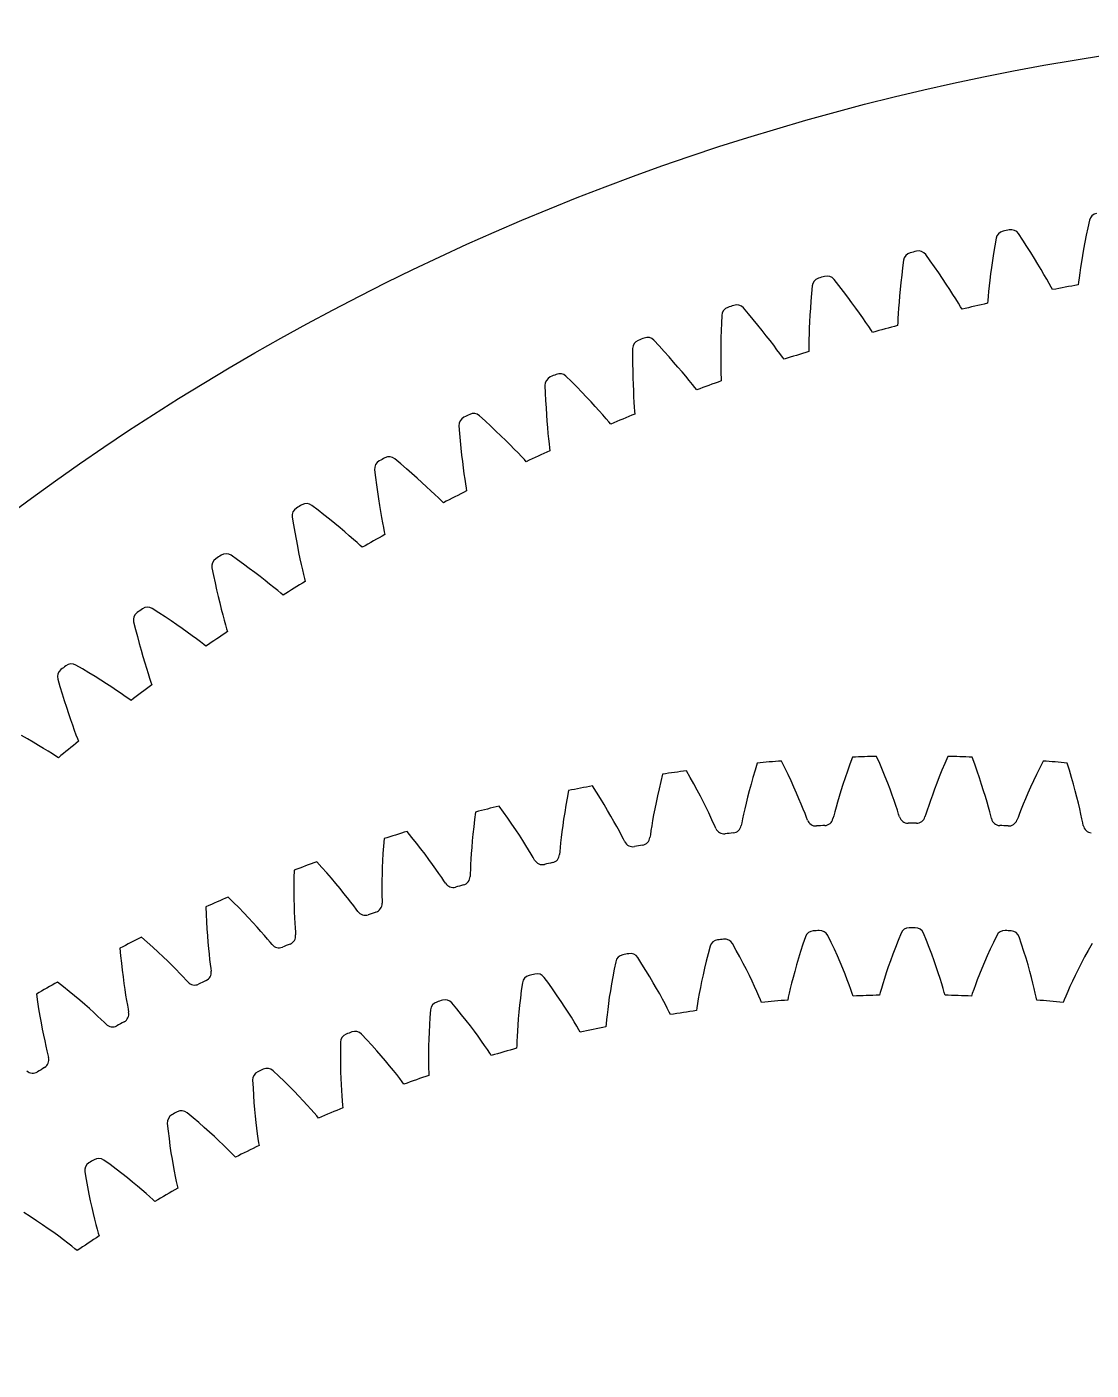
# Model space of a CAD drawing. Header units: millimetres. Extents: x -82 to 82, y -82 to 82.
# Drawn here: x -48.67 to -13, y 37.43 to 82.43 of the extents above; entities that cross this region are included whole.
import ezdxf

# ---------------------------------------------------------------- set-up
doc = ezdxf.new("R2010")
doc.units = ezdxf.units.MM

msp = doc.modelspace()

# ---------------------------------------------------------------- linework, layer by layer
at = {"layer": 'fixed_ring'}
for p, q in [((-13.116914, 75.695518), (-13.167062, 75.449869)), ((-13.063527, 75.948837), (-13.116914, 75.695518)), ((-16.190951, 75.344109), (-16.233825, 75.0888)), ((-15.296324, 75.285373), (-15.438142, 75.501956)), ((-15.160311, 75.074758), (-15.296324, 75.285373)), ((-13.213308, 75.212578), (-13.255722, 74.984322)), ((-13.167062, 75.449869), (-13.213308, 75.212578)), ((-18.394423, 74.588941), (-18.545071, 74.799479)), ((-16.273778, 74.841289), (-16.310179, 74.602289)), ((-16.233825, 75.0888), (-16.273778, 74.841289)), ((-15.030971, 74.870511), (-15.160311, 75.074758)), ((-14.908486, 74.673286), (-15.030971, 74.870511)), ((-13.294363, 74.765938), (-13.329279, 74.558503)), ((-13.255722, 74.984322), (-13.294363, 74.765938)), ((-19.323, 74.353793), (-19.352691, 74.104843)), ((-19.290714, 74.610656), (-19.323, 74.353793)), ((-18.249823, 74.384127), (-18.394423, 74.588941)), ((-18.112153, 74.185399), (-18.249823, 74.384127)), ((-16.343123, 74.372475), (-16.372707, 74.152681)), ((-16.310179, 74.602289), (-16.343123, 74.372475)), ((-14.793105, 74.483889), (-14.908486, 74.673286)), ((-14.685172, 74.303336), (-14.793105, 74.483889)), ((-14.585191, 74.132974), (-14.685172, 74.303336)), ((-13.360493, 74.363451), (-13.387971, 74.182828)), ((-13.329279, 74.558503), (-13.360493, 74.363451)), ((-21.461096, 73.765075), (-21.620315, 73.969207)), ((-19.379184, 73.864543), (-19.402603, 73.633563)), ((-19.352691, 74.104843), (-19.379184, 73.864543)), ((-17.981623, 73.993404), (-18.112153, 74.185399)), ((-17.858513, 73.808937), (-17.981623, 73.993404)), ((-17.743211, 73.632999), (-17.858513, 73.808937)), ((-16.399021, 73.94398), (-16.422147, 73.747805)), ((-16.372707, 74.152681), (-16.399021, 73.94398)), ((-14.493935, 73.974696), (-14.585191, 74.132974)), ((-14.412706, 73.831437), (-14.493935, 73.974696)), ((-14.344124, 73.708642), (-14.412706, 73.831437)), ((-13.430821, 73.880517), (-13.443484, 73.785315)), ((-13.411567, 74.019843), (-13.430821, 73.880517)), ((-13.387971, 74.182828), (-13.411567, 74.019843)), ((-22.379162, 73.491755), (-22.39854, 73.24179)), ((-22.357518, 73.749732), (-22.379162, 73.491755)), ((-21.308155, 73.566411), (-21.461096, 73.765075)), ((-21.162391, 73.373542), (-21.308155, 73.566411)), ((-21.024038, 73.187106), (-21.162391, 73.373542)), ((-19.423078, 73.412735), (-19.440745, 73.203124)), ((-19.402603, 73.633563), (-19.423078, 73.412735)), ((-17.636275, 73.466913), (-17.743211, 73.632999)), ((-17.538556, 73.312542), (-17.636275, 73.466913)), ((-16.458979, 73.402379), (-16.472458, 73.262377)), ((-16.442138, 73.5662), (-16.458979, 73.402379)), ((-16.422147, 73.747805), (-16.442138, 73.5662)), ((-14.29772, 73.624556), (-14.344124, 73.708642)), ((-24.491103, 72.815182), (-24.658622, 73.012561)), ((-22.41508, 73.0006), (-22.428933, 72.76885)), ((-22.39854, 73.24179), (-22.41508, 73.0006)), ((-20.89341, 73.007884), (-21.024038, 73.187106)), ((-20.770936, 72.836861), (-20.89341, 73.007884)), ((-19.455745, 73.006161), (-19.468214, 72.823886)), ((-19.440745, 73.203124), (-19.455745, 73.006161)), ((-17.451477, 73.172763), (-17.538556, 73.312542)), ((-17.377878, 73.052907), (-17.451477, 73.172763)), ((-17.32804, 72.97081), (-17.377878, 73.052907)), ((-16.472458, 73.262377), (-16.481176, 73.166733)), ((-25.397089, 72.504157), (-25.406121, 72.253604)), ((-25.386125, 72.762808), (-25.397089, 72.504157)), ((-24.330083, 72.623009), (-24.491103, 72.815182)), ((-24.176473, 72.436328), (-24.330083, 72.623009)), ((-22.440265, 72.547365), (-22.449256, 72.337203)), ((-22.428933, 72.76885), (-22.440265, 72.547365)), ((-20.657228, 72.675336), (-20.770936, 72.836861)), ((-20.553213, 72.525135), (-20.657228, 72.675336)), ((-20.460431, 72.389074), (-20.553213, 72.525135)), ((-19.485953, 72.519069), (-19.490711, 72.423147)), ((-19.47827, 72.659509), (-19.485953, 72.519069)), ((-19.468214, 72.823886), (-19.47827, 72.659509)), ((-25.41268, 72.011938), (-25.416945, 71.779813)), ((-25.406121, 72.253604), (-25.41268, 72.011938)), ((-24.030533, 72.255769), (-24.176473, 72.436328)), ((-23.89261, 72.082098), (-24.030533, 72.255769)), ((-23.763174, 71.916282), (-23.89261, 72.082098)), ((-22.456103, 72.139788), (-22.461028, 71.957154)), ((-22.449256, 72.337203), (-22.456103, 72.139788)), ((-20.381943, 72.272361), (-20.460431, 72.389074)), ((-20.328754, 72.192394), (-20.381943, 72.272361)), ((-28.371361, 71.65157), (-28.371627, 71.392687)), ((-27.479267, 71.740886), (-27.6548, 71.931173)), ((-27.310443, 71.555531), (-27.479267, 71.740886)), ((-27.149249, 71.375358), (-27.310443, 71.555531)), ((-25.419114, 71.558048), (-25.419412, 71.347695)), ((-25.416945, 71.779813), (-25.419114, 71.558048)), ((-23.642888, 71.759595), (-23.763174, 71.916282)), ((-23.532755, 71.61382), (-23.642888, 71.759595)), ((-23.43443, 71.481709), (-23.532755, 71.61382)), ((-22.466156, 71.651864), (-22.466946, 71.555827)), ((-22.464283, 71.792501), (-22.466156, 71.651864)), ((-22.461028, 71.957154), (-22.464283, 71.792501)), ((-28.371627, 71.392687), (-28.370296, 71.141975)), ((-28.370296, 71.141975), (-28.366863, 70.900244)), ((-26.995973, 71.200984), (-27.149249, 71.375358)), ((-26.850991, 71.033161), (-26.995973, 71.200984)), ((-25.419412, 71.347695), (-25.418095, 71.150166)), ((-25.418095, 71.150166), (-25.415469, 70.967483)), ((-23.351185, 71.36834), (-23.43443, 71.481709)), ((-23.294737, 71.290639), (-23.351185, 71.36834)), ((-30.420483, 70.544022), (-30.60373, 70.726893)), ((-28.366863, 70.900244), (-28.361531, 70.668141)), ((-28.361531, 70.668141), (-28.354534, 70.446476)), ((-26.714813, 70.872835), (-26.850991, 71.033161)), ((-26.588155, 70.721253), (-26.714813, 70.872835)), ((-26.472091, 70.580154), (-26.588155, 70.721253)), ((-25.415469, 70.967483), (-25.411917, 70.802837)), ((-25.411917, 70.802837), (-25.407976, 70.662243)), ((-25.407976, 70.662243), (-25.404796, 70.566255)), ((-31.308124, 70.417917), (-31.297691, 70.159243)), ((-30.244144, 70.365802), (-30.420483, 70.544022)), ((-30.075642, 70.192444), (-30.244144, 70.365802)), ((-28.354534, 70.446476), (-28.346139, 70.23629)), ((-28.346139, 70.23629), (-28.33666, 70.038984)), ((-26.368391, 70.452219), (-26.472091, 70.580154)), ((-26.280532, 70.342387), (-26.368391, 70.452219)), ((-26.220922, 70.267085), (-26.280532, 70.342387)), ((-31.297691, 70.159243), (-31.286001, 69.908801)), ((-31.286001, 69.908801), (-31.272581, 69.667418)), ((-29.915291, 70.024553), (-30.075642, 70.192444)), ((-29.763497, 69.862865), (-29.915291, 70.024553)), ((-29.62081, 69.708304), (-29.763497, 69.862865)), ((-28.33666, 70.038984), (-28.326487, 69.856566)), ((-28.326487, 69.856566), (-28.316134, 69.692208)), ((-33.309727, 69.226635), (-33.500374, 69.401777)), ((-31.272581, 69.667418), (-31.257663, 69.435734)), ((-31.257663, 69.435734), (-31.241512, 69.214548)), ((-29.487996, 69.562085), (-29.62081, 69.708304)), ((-29.366201, 69.425903), (-29.487996, 69.562085)), ((-29.257302, 69.302363), (-29.366201, 69.425903)), ((-29.16498, 69.196255), (-29.257302, 69.302363)), ((-28.316134, 69.692208), (-28.306387, 69.551896)), ((-28.306387, 69.551896), (-28.299243, 69.456122)), ((-34.191398, 69.063956), (-34.170284, 68.805934)), ((-33.126173, 69.055854), (-33.309727, 69.226635)), ((-32.950651, 68.889608), (-33.126173, 69.055854)), ((-32.783499, 68.728487), (-32.950651, 68.889608)), ((-31.241512, 69.214548), (-31.224437, 69.004888)), ((-31.224437, 69.004888), (-31.206813, 68.808142)), ((-29.102308, 69.123481), (-29.16498, 69.196255)), ((-34.170284, 68.805934), (-34.148255, 68.556189)), ((-34.148255, 68.556189), (-34.124871, 68.315567)), ((-32.625153, 68.573209), (-32.783499, 68.728487)), ((-32.4762, 68.424677), (-32.625153, 68.573209)), ((-32.337458, 68.284072), (-32.4762, 68.424677)), ((-31.206813, 68.808142), (-31.18911, 68.626301)), ((-31.18911, 68.626301), (-31.171974, 68.46251)), ((-31.171974, 68.46251), (-31.156436, 68.322721)), ((-36.142061, 67.790975), (-36.339783, 67.958089)), ((-34.124871, 68.315567), (-34.100391, 68.084697)), ((-34.100391, 68.084697), (-34.075113, 67.864367)), ((-32.210139, 68.153039), (-32.337458, 68.284072)), ((-32.096228, 68.034105), (-32.210139, 68.153039)), ((-31.999599, 67.931903), (-32.096228, 68.034105)), ((-31.156436, 68.322721), (-31.145341, 68.227324)), ((-37.016256, 67.592), (-36.984498, 67.335071)), ((-35.951607, 67.627925), (-36.142061, 67.790975)), ((-35.769365, 67.469074), (-35.951607, 67.627925)), ((-34.075113, 67.864367), (-34.049389, 67.655592)), ((-34.049389, 67.655592), (-34.02365, 67.459743)), ((-31.933974, 67.861781), (-31.999599, 67.931903)), ((-36.984498, 67.335071), (-36.952167, 67.086449)), ((-36.952167, 67.086449), (-36.918859, 66.846999)), ((-35.595697, 67.314999), (-35.769365, 67.469074)), ((-35.43107, 67.166397), (-35.595697, 67.314999)), ((-35.276106, 67.024148), (-35.43107, 67.166397)), ((-34.02365, 67.459743), (-33.998447, 67.278788)), ((-33.998447, 67.278788), (-33.974557, 67.115846)), ((-33.974557, 67.115846), (-33.953256, 66.976818)), ((-36.918859, 66.846999), (-36.884859, 66.617339)), ((-36.884859, 66.617339), (-36.850498, 66.398241)), ((-35.131671, 66.889396), (-35.276106, 67.024148)), ((-34.999046, 66.763737), (-35.131671, 66.889396)), ((-34.880317, 66.649612), (-34.999046, 66.763737)), ((-34.779548, 66.55149), (-34.880317, 66.649612)), ((-33.953256, 66.976818), (-33.938228, 66.881961)), ((-38.912647, 66.239496), (-39.117106, 66.398295)), ((-38.715618, 66.084456), (-38.912647, 66.239496)), ((-36.850498, 66.398241), (-36.816169, 66.190707)), ((-36.816169, 66.190707), (-36.782357, 65.996089)), ((-34.711081, 66.48414), (-34.779548, 66.55149)), ((-39.777873, 66.004564), (-39.735525, 65.749167)), ((-39.735525, 65.749167), (-39.692947, 65.502094)), ((-38.526967, 65.933271), (-38.715618, 66.084456)), ((-38.34708, 65.786504), (-38.526967, 65.933271)), ((-38.176453, 65.644833), (-38.34708, 65.786504)), ((-36.782357, 65.996089), (-36.749699, 65.816331)), ((-36.749699, 65.816331), (-36.719095, 65.654515)), ((-39.692947, 65.502094), (-39.649772, 65.264225)), ((-39.649772, 65.264225), (-39.606311, 65.036165)), ((-38.015743, 65.509109), (-38.176453, 65.644833)), ((-37.865863, 65.380441), (-38.015743, 65.509109)), ((-37.728158, 65.260369), (-37.865863, 65.380441)), ((-37.604815, 65.151248), (-37.728158, 65.260369)), ((-36.719095, 65.654515), (-36.692067, 65.516487)), ((-36.692067, 65.516487), (-36.673132, 65.422331)), ((-39.606311, 65.036165), (-39.562924, 64.818675)), ((-39.562924, 64.818675), (-39.520048, 64.612737)), ((-37.500076, 65.057375), (-37.604815, 65.151248)), ((-37.428885, 64.992912), (-37.500076, 65.057375)), ((-41.616752, 64.574847), (-41.827599, 64.725062)), ((-41.413484, 64.428082), (-41.616752, 64.574847)), ((-41.218746, 64.284823), (-41.413484, 64.428082)), ((-39.520048, 64.612737), (-39.478223, 64.419683)), ((-39.478223, 64.419683), (-39.438164, 64.241427)), ((-42.47153, 64.30436), (-42.418664, 64.050932)), ((-42.418664, 64.050932), (-42.365912, 63.805829)), ((-41.032948, 64.145614), (-41.218746, 64.284823)), ((-40.856612, 64.011116), (-41.032948, 64.145614)), ((-40.69043, 63.882148), (-40.856612, 64.011116)), ((-39.438164, 64.241427), (-39.400899, 64.081014)), ((-39.400899, 64.081014), (-39.36819, 63.944221)), ((-39.36819, 63.944221), (-39.34538, 63.850929)), ((-42.365912, 63.805829), (-42.312944, 63.569948)), ((-42.312944, 63.569948), (-42.260095, 63.343879)), ((-40.535361, 63.759784), (-40.69043, 63.882148)), ((-40.392812, 63.645506), (-40.535361, 63.759784)), ((-40.265065, 63.541576), (-40.392812, 63.645506)), ((-40.156537, 63.452111), (-40.265065, 63.541576)), ((-40.082742, 63.390645), (-40.156537, 63.452111)), ((-42.260095, 63.343879), (-42.207758, 63.128368)), ((-42.207758, 63.128368), (-42.156408, 62.924378)), ((-44.249755, 62.799873), (-44.466629, 62.941247)), ((-44.040595, 62.661633), (-44.249755, 62.799873)), ((-43.840104, 62.526544), (-44.040595, 62.661633)), ((-42.156408, 62.924378), (-42.106641, 62.733216)), ((-42.106641, 62.733216), (-42.059249, 62.556769)), ((-42.059249, 62.556769), (-42.015388, 62.398032)), ((-45.092625, 62.494294), (-45.029331, 62.243267)), ((-45.029331, 62.243267), (-44.966495, 62.000554)), ((-43.648712, 62.395133), (-43.840104, 62.526544)), ((-43.466968, 62.268036), (-43.648712, 62.395133)), ((-43.295599, 62.146047), (-43.466968, 62.268036)), ((-43.135606, 62.030195), (-43.295599, 62.146047)), ((-42.015388, 62.398032), (-41.977054, 62.262708)), ((-41.977054, 62.262708), (-41.950408, 62.170438)), ((-44.966495, 62.000554), (-44.903825, 61.767062)), ((-44.903825, 61.767062), (-44.841679, 61.543371)), ((-42.988456, 61.921906), (-43.135606, 62.030195)), ((-42.856523, 61.823343), (-42.988456, 61.921906)), ((-42.74439, 61.73844), (-42.856523, 61.823343)), ((-42.668118, 61.680075), (-42.74439, 61.73844)), ((-44.841679, 61.543371), (-44.780481, 61.330206)), ((-44.780481, 61.330206), (-44.720744, 61.128512)), ((-46.807158, 60.917607), (-47.029689, 61.049897)), ((-46.592465, 60.788129), (-46.807158, 60.917607)), ((-46.386562, 60.66144), (-46.592465, 60.788129)), ((-44.720744, 61.128512), (-44.66312, 60.939571)), ((-44.66312, 60.939571), (-44.608477, 60.765233)), ((-44.608477, 60.765233), (-44.558094, 60.608445)), ((-47.63668, 60.577457), (-47.563066, 60.32926)), ((-47.563066, 60.32926), (-47.490254, 60.089351)), ((-46.189902, 60.538051), (-46.386562, 60.66144)), ((-46.003062, 60.418573), (-46.189902, 60.538051)), ((-45.826798, 60.303769), (-46.003062, 60.418573)), ((-45.662154, 60.194629), (-45.826798, 60.303769)), ((-44.558094, 60.608445), (-44.5142, 60.47482)), ((-44.5142, 60.47482), (-44.483763, 60.383729)), ((-47.490254, 60.089351), (-47.417988, 59.858649)), ((-47.417988, 59.858649), (-47.346652, 59.637717)), ((-45.510654, 60.092513), (-45.662154, 60.194629)), ((-45.374761, 59.999486), (-45.510654, 60.092513)), ((-45.259215, 59.919289), (-45.374761, 59.999486)), ((-45.180597, 59.864127), (-45.259215, 59.919289)), ((-47.346652, 59.637717), (-47.276697, 59.427263)), ((-47.276697, 59.427263), (-47.208676, 59.22821)), ((-47.208676, 59.22821), (-47.143293, 59.041812)), ((-47.143293, 59.041812), (-47.081493, 58.86988)), ((-48.652178, 58.57754), (-48.853769, 58.692697)), ((-48.46056, 58.465886), (-48.652178, 58.57754)), ((-47.081493, 58.86988), (-47.024673, 58.715308)), ((-47.024673, 58.715308), (-46.975294, 58.583611)), ((-46.975294, 58.583611), (-46.94112, 58.493857)), ((-48.279702, 58.358464), (-48.46056, 58.465886)), ((-48.110688, 58.256221), (-48.279702, 58.358464)), ((-47.955099, 58.160452), (-48.110688, 58.256221)), ((-47.815477, 58.073121), (-47.955099, 58.160452)), ((-47.696716, 57.997768), (-47.815477, 58.073121)), ((-47.615885, 57.945901), (-47.696716, 57.997768))]:
    msp.add_line(p, q, dxfattribs=at)
for centre, radius, start, end in [((-12.770874, 75.882852), 0.3, 99.553197, 167.293896), ((0, 0), 77.25, 101.762592, 101.921619), ((-15.686789, 75.334103), 0.3, 34.021893, 101.762592), ((-15.895821, 75.290274), 0.3, 101.921619, 169.662317), ((-18.993611, 74.569064), 0.3, 104.29004, 172.030738), ((0, 0), 77.25, 104.131013, 104.29004), ((-18.786569, 74.621494), 0.3, 36.390314, 104.131013), ((-22.058951, 73.720453), 0.3, 106.658461, 174.399159), ((0, 0), 77.25, 106.499434, 106.658461), ((-21.854252, 73.781394), 0.3, 38.758735, 106.499434), ((0, 0), 75, 100.325871, 100.989919), ((-25.086603, 72.745892), 0.3, 109.026882, 176.76758), ((0, 0), 77.25, 108.867855, 109.026882), ((-24.884597, 72.815241), 0.3, 41.127156, 108.867855), ((0, 0), 75, 102.694292, 103.35834), ((0, 0), 77.25, 111.236276, 111.395303), ((-27.872428, 71.724684), 0.3, 43.495578, 111.236276), ((0, 0), 75, 105.062713, 105.726761), ((-28.071395, 71.647047), 0.3, 111.395303, 179.136001), ((0, 0), 75, 107.431134, 108.095182), ((-31.008227, 70.425793), 0.3, 113.763724, 181.504422), ((0, 0), 77.25, 113.604697, 113.763724), ((-30.812639, 70.511586), 0.3, 45.863999, 113.604697), ((0, 0), 75, 109.799555, 110.463603), ((-33.892083, 69.084218), 0.3, 116.132145, 183.872844), ((0, 0), 77.25, 115.973118, 116.132145), ((-33.700207, 69.178021), 0.3, 48.23242, 115.973118), ((0, 0), 75, 112.167976, 112.832024), ((0, 0), 77.25, 118.341539, 118.500566), ((-36.530199, 67.726266), 0.3, 50.600841, 118.341539), ((0, 0), 75, 114.536397, 115.200445), ((-36.718035, 67.624614), 0.3, 118.500566, 186.241265), ((0, 0), 75, 116.904818, 117.568866), ((-39.481254, 66.049475), 0.3, 120.868987, 188.609686), ((0, 0), 77.25, 120.70996, 120.868987), ((-39.297779, 66.158802), 0.3, 52.969262, 120.70996), ((0, 0), 75, 119.273239, 119.937287), ((-42.17702, 64.361491), 0.3, 123.237408, 190.978107), ((0, 0), 77.25, 123.078381, 123.237408), ((-41.99822, 64.478306), 0.3, 55.337683, 123.078381), ((0, 0), 75, 121.64166, 122.305708), ((-44.800728, 62.563546), 0.3, 125.605829, 193.346528), ((0, 0), 77.25, 125.446803, 125.605829), ((-44.626908, 62.687651), 0.3, 57.706104, 125.446803), ((0, 0), 75, 124.010081, 124.674129), ((-47.347894, 60.658713), 0.3, 127.97425, 195.714949), ((0, 0), 77.25, 127.815224, 127.97425), ((-47.179351, 60.789895), 0.3, 60.074525, 127.815224), ((0, 0), 75, 126.378502, 127.04255), ((0, 0), 75, 128.746924, 129.410971)]:
    msp.add_arc(centre, radius, start, end, dxfattribs=at)
at = {"layer": 'outer'}
msp.add_circle((0, 0), 82.428227, dxfattribs=at)
at = {"layer": 'thin_ring_external'}
for p, q in [((-24.193768, 57.766987), (-24.269018, 57.522195)), ((-23.270686, 57.604919), (-23.385202, 57.833987)), ((-23.162594, 57.382254), (-23.270686, 57.604919)), ((-21.092248, 57.725107), (-21.17519, 57.491902)), ((-21.003628, 57.965382), (-21.092248, 57.725107)), ((-20.090875, 57.75271), (-20.192598, 57.987738)), ((-19.995213, 57.524428), (-20.090875, 57.75271)), ((-17.909125, 57.75271), (-18.004787, 57.524428)), ((-17.807402, 57.987738), (-17.909125, 57.75271)), ((-16.907752, 57.725107), (-16.996372, 57.965382)), ((-16.82481, 57.491902), (-16.907752, 57.725107)), ((-14.729314, 57.604919), (-14.837406, 57.382254)), ((-14.614798, 57.833987), (-14.729314, 57.604919)), ((-13.730982, 57.522195), (-13.806232, 57.766987)), ((-27.368135, 57.393156), (-27.429786, 57.14459)), ((-26.437527, 57.282184), (-26.564488, 57.504596)), ((-26.317333, 57.065812), (-26.437527, 57.282184)), ((-24.338987, 57.284775), (-24.403743, 57.055289)), ((-24.269018, 57.522195), (-24.338987, 57.284775)), ((-23.060949, 57.166556), (-23.162594, 57.382254)), ((-22.965804, 56.958501), (-23.060949, 57.166556)), ((-21.252489, 57.266332), (-21.324169, 57.049072)), ((-21.17519, 57.491902), (-21.252489, 57.266332)), ((-19.905605, 57.303458), (-19.995213, 57.524428)), ((-19.822066, 57.090478), (-19.905605, 57.303458)), ((-18.094395, 57.303458), (-18.177934, 57.090478)), ((-18.004787, 57.524428), (-18.094395, 57.303458)), ((-16.747511, 57.266332), (-16.82481, 57.491902)), ((-16.675831, 57.049072), (-16.747511, 57.266332)), ((-14.939051, 57.166556), (-15.034196, 56.958501)), ((-14.837406, 57.382254), (-14.939051, 57.166556)), ((-13.661013, 57.284775), (-13.730982, 57.522195)), ((-13.596257, 57.055289), (-13.661013, 57.284775)), ((-30.517089, 56.845023), (-30.564953, 56.593439)), ((-29.581781, 56.785486), (-29.7208, 57.000565)), ((-29.449849, 56.576063), (-29.581781, 56.785486)), ((-27.48657, 56.903677), (-27.538585, 56.670972)), ((-27.429786, 57.14459), (-27.48657, 56.903677)), ((-26.20396, 56.856041), (-26.317333, 57.065812)), ((-26.097498, 56.653543), (-26.20396, 56.856041)), ((-24.463346, 56.834411), (-24.517846, 56.622971)), ((-24.403743, 57.055289), (-24.463346, 56.834411)), ((-22.877245, 56.758915), (-22.965804, 56.958501)), ((-22.795421, 56.56885), (-22.877245, 56.758915)), ((-21.390234, 56.840956), (-21.450653, 56.643042)), ((-21.324169, 57.049072), (-21.390234, 56.840956)), ((-19.744636, 56.886317), (-19.822066, 57.090478)), ((-19.673406, 56.692032), (-19.744636, 56.886317)), ((-18.255364, 56.886317), (-18.326594, 56.692032)), ((-18.177934, 57.090478), (-18.255364, 56.886317)), ((-16.609766, 56.840956), (-16.675831, 57.049072)), ((-16.549347, 56.643042), (-16.609766, 56.840956)), ((-15.122755, 56.758915), (-15.204579, 56.56885)), ((-15.034196, 56.958501), (-15.122755, 56.758915)), ((-13.536654, 56.834411), (-13.596257, 57.055289)), ((-13.482154, 56.622971), (-13.536654, 56.834411)), ((-32.693898, 56.116331), (-32.844555, 56.323426)), ((-30.608379, 56.349763), (-30.647497, 56.114546)), ((-30.564953, 56.593439), (-30.608379, 56.349763)), ((-29.325093, 56.372856), (-29.449849, 56.576063)), ((-29.207637, 56.17653), (-29.325093, 56.372856)), ((-27.58593, 56.447145), (-27.628699, 56.233025)), ((-27.538585, 56.670972), (-27.58593, 56.447145)), ((-25.998079, 56.459139), (-26.097498, 56.653543)), ((-25.905909, 56.273869), (-25.998079, 56.459139)), ((-25.821305, 56.099108), (-25.905909, 56.273869)), ((-24.56727, 56.42203), (-24.61161, 56.232997)), ((-24.517846, 56.622971), (-24.56727, 56.42203)), ((-22.720572, 56.389693), (-22.795421, 56.56885)), ((-22.653116, 56.223406), (-22.720572, 56.389693)), ((-21.554093, 56.284041), (-21.59649, 56.12806)), ((-21.505339, 56.456739), (-21.554093, 56.284041)), ((-21.450653, 56.643042), (-21.505339, 56.456739)), ((-19.608541, 56.509024), (-19.673406, 56.692032)), ((-19.550347, 56.339274), (-19.608541, 56.509024)), ((-19.499421, 56.185865), (-19.550347, 56.339274)), ((-18.449653, 56.339274), (-18.500579, 56.185865)), ((-18.391459, 56.509024), (-18.449653, 56.339274)), ((-18.326594, 56.692032), (-18.391459, 56.509024)), ((-16.494661, 56.456739), (-16.549347, 56.643042)), ((-16.445907, 56.284041), (-16.494661, 56.456739)), ((-16.40351, 56.12806), (-16.445907, 56.284041)), ((-15.279428, 56.389693), (-15.346884, 56.223406)), ((-15.204579, 56.56885), (-15.279428, 56.389693)), ((-13.43273, 56.42203), (-13.482154, 56.622971)), ((-13.38839, 56.232997), (-13.43273, 56.42203)), ((-33.664998, 55.870415), (-33.694935, 55.624717)), ((-33.631065, 56.124254), (-33.664998, 55.870415)), ((-32.55063, 55.914495), (-32.693898, 56.116331)), ((-32.414869, 55.718469), (-32.55063, 55.914495)), ((-30.682439, 55.888452), (-30.713348, 55.6723)), ((-30.647497, 56.114546), (-30.682439, 55.888452)), ((-29.097661, 55.987898), (-29.207637, 56.17653)), ((-28.995424, 55.807987), (-29.097661, 55.987898)), ((-28.901321, 55.638152), (-28.995424, 55.807987)), ((-27.700839, 55.838477), (-27.730299, 55.661464)), ((-27.66698, 56.029666), (-27.700839, 55.838477)), ((-27.628699, 56.233025), (-27.66698, 56.029666)), ((-25.74479, 55.93679), (-25.821305, 56.099108)), ((-25.677297, 55.789915), (-25.74479, 55.93679)), ((-24.684517, 55.899796), (-24.712125, 55.764621)), ((-24.650777, 56.057875), (-24.684517, 55.899796)), ((-24.61161, 56.232997), (-24.650777, 56.057875)), ((-22.593817, 56.073036), (-22.653116, 56.223406)), ((-22.544336, 55.94425), (-22.593817, 56.073036)), ((-22.5095, 55.856223), (-22.544336, 55.94425)), ((-21.631503, 55.994612), (-21.656444, 55.903287)), ((-21.59649, 56.12806), (-21.631503, 55.994612)), ((-19.457111, 56.054549), (-19.499421, 56.185865)), ((-19.427177, 55.964737), (-19.457111, 56.054549)), ((-18.542889, 56.054549), (-18.572823, 55.964737)), ((-18.500579, 56.185865), (-18.542889, 56.054549)), ((-16.368497, 55.994612), (-16.40351, 56.12806)), ((-16.343556, 55.903287), (-16.368497, 55.994612)), ((-15.455664, 55.94425), (-15.4905, 55.856223)), ((-15.406183, 56.073036), (-15.455664, 55.94425)), ((-15.346884, 56.223406), (-15.406183, 56.073036)), ((-13.349223, 56.057875), (-13.38839, 56.232997)), ((-13.315483, 55.899796), (-13.349223, 56.057875)), ((-13.287875, 55.764621), (-13.315483, 55.899796)), ((-35.764427, 55.276753), (-35.926263, 55.475234)), ((-33.721035, 55.387703), (-33.743469, 55.160027)), ((-33.694935, 55.624717), (-33.721035, 55.387703)), ((-32.286777, 55.528911), (-32.414869, 55.718469)), ((-32.166575, 55.346624), (-32.286777, 55.528911)), ((-30.740368, 55.467141), (-30.763643, 55.274378)), ((-30.713348, 55.6723), (-30.740368, 55.467141)), ((-28.815981, 55.480295), (-28.901321, 55.638152)), ((-28.740499, 55.337361), (-28.815981, 55.480295)), ((-27.775399, 55.365276), (-27.790142, 55.271762)), ((-27.75528, 55.501766), (-27.775399, 55.365276)), ((-27.730299, 55.661464), (-27.75528, 55.501766)), ((-25.620797, 55.66405), (-25.677297, 55.789915)), ((-25.581165, 55.578076), (-25.620797, 55.66405)), ((-24.712125, 55.764621), (-24.731997, 55.672062)), ((-13.268003, 55.672062), (-13.287875, 55.764621)), ((-36.720505, 54.977715), (-36.736862, 54.730741)), ((-36.700608, 55.233038), (-36.720505, 54.977715)), ((-35.610258, 55.083115), (-35.764427, 55.276753)), ((-35.463905, 54.894866), (-35.610258, 55.083115)), ((-33.762424, 54.9425), (-33.778101, 54.736164)), ((-33.743469, 55.160027), (-33.762424, 54.9425)), ((-32.054583, 55.172618), (-32.166575, 55.346624)), ((-31.951267, 55.008225), (-32.054583, 55.172618)), ((-31.857361, 54.855309), (-31.951267, 55.008225)), ((-30.799453, 54.935178), (-30.812023, 54.797787)), ((-30.783307, 55.09601), (-30.799453, 54.935178)), ((-30.763643, 55.274378), (-30.783307, 55.09601)), ((-28.677152, 55.2148), (-28.740499, 55.337361)), ((-28.632844, 55.13114), (-28.677152, 55.2148)), ((-38.784043, 54.269302), (-38.956567, 54.458566)), ((-36.749866, 54.492649), (-36.759724, 54.264082)), ((-36.736862, 54.730741), (-36.749866, 54.492649)), ((-35.325564, 54.712653), (-35.463905, 54.894866)), ((-35.195504, 54.537264), (-35.325564, 54.712653)), ((-35.074096, 54.369692), (-35.195504, 54.537264)), ((-33.790722, 54.542412), (-33.80053, 54.363232)), ((-33.778101, 54.736164), (-33.790722, 54.542412)), ((-31.77412, 54.71675), (-31.857361, 54.855309)), ((-31.704117, 54.597864), (-31.77412, 54.71675)), ((-31.655267, 54.516772), (-31.704117, 54.597864)), ((-30.812023, 54.797787), (-30.821592, 54.703603)), ((-39.716394, 54.174081), (-39.722196, 53.918049)), ((-38.619441, 54.084451), (-38.784043, 54.269302)), ((-38.46294, 53.904549), (-38.619441, 54.084451)), ((-36.766667, 54.045842), (-36.770953, 53.838956)), ((-36.759724, 54.264082), (-36.766667, 54.045842)), ((-34.961881, 54.21124), (-35.074096, 54.369692)), ((-34.859693, 54.063729), (-34.961881, 54.21124)), ((-34.768946, 53.929966), (-34.859693, 54.063729)), ((-33.812774, 54.06388), (-33.81714, 53.969312)), ((-33.807791, 54.201755), (-33.812774, 54.06388)), ((-33.80053, 54.363232), (-33.807791, 54.201755)), ((-39.722196, 53.918049), (-39.724922, 53.670549)), ((-39.724922, 53.670549), (-39.724791, 53.432102)), ((-38.314772, 53.730234), (-38.46294, 53.904549)), ((-38.175247, 53.562276), (-38.314772, 53.730234)), ((-38.044792, 53.401647), (-38.175247, 53.562276)), ((-36.770953, 53.838956), (-36.772882, 53.644802)), ((-36.772882, 53.644802), (-36.772805, 53.465354)), ((-34.6925, 53.815117), (-34.768946, 53.929966)), ((-34.639257, 53.736839), (-34.6925, 53.815117)), ((-41.743575, 53.097036), (-41.926264, 53.276509)), ((-39.724791, 53.432102), (-39.722043, 53.20334)), ((-39.722043, 53.20334), (-39.716953, 52.985049)), ((-37.924019, 53.249617), (-38.044792, 53.401647)), ((-37.81386, 53.107959), (-37.924019, 53.249617)), ((-37.715882, 52.979398), (-37.81386, 53.107959)), ((-36.772805, 53.465354), (-36.771159, 53.303722)), ((-36.771159, 53.303722), (-36.768539, 53.165782)), ((-36.768539, 53.165782), (-36.767689, 53.071117)), ((-42.669265, 52.950598), (-42.660954, 52.694636)), ((-42.660954, 52.694636), (-42.650042, 52.447362)), ((-41.56904, 52.921533), (-41.743575, 53.097036)), ((-41.402866, 52.750527), (-41.56904, 52.921533)), ((-41.245321, 52.584638), (-41.402866, 52.750527)), ((-39.716953, 52.985049), (-39.709836, 52.77824)), ((-39.709836, 52.77824), (-39.701066, 52.584275)), ((-37.633225, 52.868935), (-37.715882, 52.979398)), ((-37.575752, 52.793709), (-37.633225, 52.868935)), ((-42.650042, 52.447362), (-42.636775, 52.209284)), ((-42.636775, 52.209284), (-42.62143, 51.98102)), ((-41.096755, 52.424621), (-41.245321, 52.584638)), ((-40.95765, 52.271422), (-41.096755, 52.424621)), ((-40.828685, 52.126276), (-40.95765, 52.271422)), ((-39.701066, 52.584275), (-39.691104, 52.405104)), ((-39.691104, 52.405104), (-39.680557, 52.243808)), ((-39.680557, 52.243808), (-39.670342, 52.106222)), ((-44.634037, 51.763516), (-44.826334, 51.932653)), ((-44.450098, 51.597895), (-44.634037, 51.763516)), ((-42.62143, 51.98102), (-42.604322, 51.763341)), ((-42.604322, 51.763341), (-42.585824, 51.557239)), ((-40.71089, 51.990902), (-40.828685, 52.126276)), ((-40.605979, 51.867934), (-40.71089, 51.990902)), ((-40.517362, 51.762192), (-40.605979, 51.867934)), ((-40.455832, 51.690246), (-40.517362, 51.762192)), ((-39.670342, 52.106222), (-39.664278, 52.011747)), ((-45.550254, 51.566307), (-45.527855, 51.311191)), ((-45.527855, 51.311191), (-45.503338, 51.064894)), ((-44.274756, 51.436302), (-44.450098, 51.597895)), ((-44.108311, 51.279344), (-44.274756, 51.436302)), ((-42.585824, 51.557239), (-42.566382, 51.364052)), ((-42.566382, 51.364052), (-42.546564, 51.185701)), ((-45.503338, 51.064894), (-45.476976, 50.827908)), ((-43.951157, 51.127755), (-44.108311, 51.279344)), ((-43.803823, 50.982451), (-43.951157, 51.127755)), ((-43.667058, 50.84463), (-43.803823, 50.982451)), ((-42.546564, 51.185701), (-42.527148, 51.025231)), ((-42.527148, 51.025231), (-42.509369, 50.888416)), ((-42.509369, 50.888416), (-42.49811, 50.794419)), ((-47.446648, 50.272793), (-47.647971, 50.431079)), ((-45.476976, 50.827908), (-45.449079, 50.600836)), ((-45.449079, 50.600836), (-45.420006, 50.38443)), ((-43.541985, 50.715951), (-43.667058, 50.84463)), ((-43.430459, 50.598948), (-43.541985, 50.715951)), ((-43.336152, 50.498248), (-43.430459, 50.598948)), ((-43.270751, 50.429801), (-43.336152, 50.498248)), ((-48.35061, 50.02541), (-48.314192, 49.771916)), ((-47.253865, 50.117555), (-47.446648, 50.272793)), ((-47.069888, 49.965867), (-47.253865, 50.117555)), ((-46.895049, 49.818316), (-47.069888, 49.965867)), ((-45.420006, 50.38443), (-45.390182, 50.17966)), ((-45.390182, 50.17966), (-45.360127, 49.987837)), ((-45.360127, 49.987837), (-45.330515, 49.810849)), ((-48.314192, 49.771916), (-48.276144, 49.527343)), ((-48.276144, 49.527343), (-48.236766, 49.292169)), ((-46.729782, 49.675615), (-46.895049, 49.818316)), ((-46.574668, 49.538648), (-46.729782, 49.675615)), ((-46.430519, 49.40857), (-46.574668, 49.538648)), ((-45.330515, 49.810849), (-45.302288, 49.651692)), ((-45.302288, 49.651692), (-45.277, 49.516065)), ((-45.277, 49.516065), (-45.26058, 49.422831)), ((-48.236766, 49.292169), (-48.196403, 49.066979)), ((-48.196403, 49.066979), (-48.155453, 48.852503)), ((-46.298546, 49.286976), (-46.430519, 49.40857)), ((-46.180744, 49.176295), (-46.298546, 49.286976)), ((-46.081033, 49.080944), (-46.180744, 49.176295)), ((-46.011961, 49.016203), (-46.081033, 49.080944)), ((-48.155453, 48.852503), (-48.114394, 48.649687)), ((-48.114394, 48.649687), (-48.073818, 48.459811)), ((-48.073818, 48.459811), (-48.0345, 48.284723)), ((-48.0345, 48.284723), (-47.997549, 48.127363)), ((-47.997549, 48.127363), (-47.964827, 47.993334)), ((-47.964827, 47.993334), (-47.943296, 47.901146))]:
    msp.add_line(p, q, dxfattribs=at)
for centre, radius, start, end in [((-19, 0), 58, 94.336096, 95.137589), ((-19, 0), 58, 91.178201, 91.979694), ((-19, 0), 58, 88.020306, 88.821799), ((-19, 0), 58, 84.862411, 85.663904), ((-19, 0), 58, 97.49399, 98.295483), ((-19, 0), 58, 100.651885, 101.453378), ((-19, 0), 58, 103.80978, 104.611273), ((-22.226945, 55.957031), 0.3, 199.635028, 273.300492), ((-21.948374, 55.9724), 0.3, 273.015297, 346.680762), ((-19.139497, 56.049826), 0.3, 196.477133, 270.142598), ((-18.860503, 56.049826), 0.3, 269.857402, 343.522867), ((-16.051626, 55.9724), 0.3, 193.319238, 266.984703), ((-15.773055, 55.957031), 0.3, 266.699508, 340.364972), ((-19, 0), 58, 106.967674, 107.769168), ((-25.304592, 55.694296), 0.3, 202.792922, 276.458387), ((-19, 0), 55.75, 96.173192, 96.458387), ((-25.027291, 55.724988), 0.3, 276.173192, 349.838657), ((-19, 0), 55.75, 93.015297, 93.300492), ((-19, 0), 55.75, 89.857402, 90.142598), ((-19, 0), 55.75, 86.699508, 86.984703), ((-12.972709, 55.724988), 0.3, 190.161343, 263.826808), ((-28.363093, 55.262419), 0.3, 205.950817, 279.616282), ((-19, 0), 55.75, 99.331087, 99.616282), ((-28.087904, 55.30834), 0.3, 279.331087, 352.996551), ((-19, 0), 58, 110.125569, 110.927062), ((-31.393158, 54.662712), 0.3, 209.108712, 282.774177), ((-31.120916, 54.723723), 0.3, 282.488981, 356.154446), ((-19, 0), 55.75, 102.488981, 102.774177), ((-34.385586, 53.896997), 0.3, 212.266607, 285.932071), ((-19, 0), 55.75, 105.646876, 105.932071), ((-34.117118, 53.972912), 0.3, 285.646876, 359.312341), ((-19, 0), 58, 113.283464, 114.084957), ((-37.331288, 52.967598), 0.3, 215.424501, 289.089966), ((-19, 0), 55.75, 108.804771, 109.089966), ((-37.06741, 53.058187), 0.3, 288.804771, 2.470236), ((-19, 0), 58, 116.441359, 117.242852), ((-39.962832, 51.982326), 0.3, 291.962665, 5.62813), ((-40.221318, 51.877338), 0.3, 218.582396, 292.247861), ((-19, 0), 55.75, 111.962665, 112.247861), ((-19, 0), 58, 119.599253, 120.400747), ((-43.0469, 50.629528), 0.3, 221.740291, 295.405756), ((-19, 0), 55.75, 115.12056, 115.405756), ((-42.79459, 50.748596), 0.3, 295.12056, 8.786025), ((-19, 0), 55.75, 118.278455, 118.56365), ((-45.554085, 49.360744), 0.3, 298.278455, 11.94392), ((-45.799453, 49.227958), 0.3, 224.898185, 298.56365), ((-48.232936, 47.822986), 0.3, 301.43635, 15.101815), ((-48.470616, 47.676884), 0.3, 228.05608, 301.721545), ((-19, 0), 55.75, 121.43635, 121.721545)]:
    msp.add_arc(centre, radius, start, end, dxfattribs=at)
at = {"layer": 'thin_ring_internal'}
for p, q in [((-22.580825, 51.945933), (-22.663617, 51.698423)), ((-21.717282, 51.756791), (-21.829862, 51.992251)), ((-21.610518, 51.52799), (-21.717282, 51.756791)), ((-19.474067, 51.825904), (-19.566543, 51.590964)), ((-19.376195, 52.067847), (-19.474067, 51.825904)), ((-18.525933, 51.825904), (-18.623805, 52.067847)), ((-18.433457, 51.590964), (-18.525933, 51.825904)), ((-16.282718, 51.756791), (-16.389482, 51.52799)), ((-16.170138, 51.992251), (-16.282718, 51.756791)), ((-15.336383, 51.698423), (-15.419175, 51.945933)), ((-25.83927, 51.374833), (-25.902174, 51.130309)), ((-25.771872, 51.62697), (-25.83927, 51.374833)), ((-24.898323, 51.491347), (-25.025185, 51.71943)), ((-24.777676, 51.269552), (-24.898323, 51.491347)), ((-22.741455, 51.458236), (-22.813398, 51.226018)), ((-22.663617, 51.698423), (-22.741455, 51.458236)), ((-21.510584, 51.306373), (-21.610518, 51.52799)), ((-21.417496, 51.092635), (-21.510584, 51.306373)), ((-19.652645, 51.363615), (-19.732399, 51.144552)), ((-19.566543, 51.590964), (-19.652645, 51.363615)), ((-18.347355, 51.363615), (-18.433457, 51.590964)), ((-18.267601, 51.144552), (-18.347355, 51.363615)), ((-16.489416, 51.306373), (-16.582504, 51.092635)), ((-16.389482, 51.52799), (-16.489416, 51.306373)), ((-15.258545, 51.458236), (-15.336383, 51.698423)), ((-15.186602, 51.226018), (-15.258545, 51.458236)), ((-13.101677, 51.491347), (-13.222324, 51.269552)), ((-12.974815, 51.71943), (-13.101677, 51.491347)), ((-28.988979, 50.85636), (-29.036711, 50.608427)), ((-28.937231, 51.112168), (-28.988979, 50.85636)), ((-28.05699, 51.030579), (-28.197652, 51.250419)), ((-27.922918, 50.816632), (-28.05699, 51.030579)), ((-25.959685, 50.894103), (-26.011914, 50.666899)), ((-25.902174, 51.130309), (-25.959685, 50.894103)), ((-24.664289, 51.054507), (-24.777676, 51.269552)), ((-24.558219, 50.846906), (-24.664289, 51.054507)), ((-22.879514, 51.002461), (-22.939865, 50.788414)), ((-22.813398, 51.226018), (-22.879514, 51.002461)), ((-21.331299, 50.887627), (-21.417496, 51.092635)), ((-21.25209, 50.692426), (-21.331299, 50.887627)), ((-19.805811, 50.934627), (-19.872853, 50.73492)), ((-19.732399, 51.144552), (-19.805811, 50.934627)), ((-18.194189, 50.934627), (-18.267601, 51.144552)), ((-18.127147, 50.73492), (-18.194189, 50.934627)), ((-16.668701, 50.887627), (-16.74791, 50.692426)), ((-16.582504, 51.092635), (-16.668701, 50.887627)), ((-15.120486, 51.002461), (-15.186602, 51.226018)), ((-15.060135, 50.788414), (-15.120486, 51.002461)), ((-13.335711, 51.054507), (-13.441781, 50.846906)), ((-13.222324, 51.269552), (-13.335711, 51.054507)), ((-32.064895, 50.40348), (-32.100797, 50.144972)), ((-31.181301, 50.376234), (-31.33523, 50.586998)), ((-29.036711, 50.608427), (-29.079572, 50.369129)), ((-27.796507, 50.608975), (-27.922918, 50.816632)), ((-27.677859, 50.408297), (-27.796507, 50.608975)), ((-27.567123, 50.215436), (-27.677859, 50.408297)), ((-26.058973, 50.449544), (-26.100965, 50.243112)), ((-26.011914, 50.666899), (-26.058973, 50.449544)), ((-24.459566, 50.647593), (-24.558219, 50.846906)), ((-24.36849, 50.457639), (-24.459566, 50.647593)), ((-24.28526, 50.278454), (-24.36849, 50.457639)), ((-22.994485, 50.584959), (-23.043374, 50.393532)), ((-22.939865, 50.788414), (-22.994485, 50.584959)), ((-21.180048, 50.508458), (-21.25209, 50.692426)), ((-21.115504, 50.337731), (-21.180048, 50.508458)), ((-19.933433, 50.546866), (-19.987345, 50.37249)), ((-19.872853, 50.73492), (-19.933433, 50.546866)), ((-18.066567, 50.546866), (-18.127147, 50.73492)), ((-18.012655, 50.37249), (-18.066567, 50.546866)), ((-16.819952, 50.508458), (-16.884496, 50.337731)), ((-16.74791, 50.692426), (-16.819952, 50.508458)), ((-15.005515, 50.584959), (-15.060135, 50.788414)), ((-14.956626, 50.393532), (-15.005515, 50.584959)), ((-13.63151, 50.457639), (-13.71474, 50.278454)), ((-13.540434, 50.647593), (-13.63151, 50.457639)), ((-13.441781, 50.846906), (-13.540434, 50.647593)), ((-32.100797, 50.144972), (-32.133176, 49.894571)), ((-31.034312, 50.170946), (-31.181301, 50.376234)), ((-30.895358, 49.971466), (-31.034312, 50.170946)), ((-30.76458, 49.778472), (-30.895358, 49.971466)), ((-29.117715, 50.139141), (-29.151304, 49.919301)), ((-29.079572, 50.369129), (-29.117715, 50.139141)), ((-27.464526, 50.031448), (-27.567123, 50.215436)), ((-27.370422, 49.857727), (-27.464526, 50.031448)), ((-26.137976, 50.049038), (-26.17005, 49.869359)), ((-26.100965, 50.243112), (-26.137976, 50.049038)), ((-24.210328, 50.112025), (-24.28526, 50.278454)), ((-24.144534, 49.961428), (-24.210328, 50.112025)), ((-24.089699, 49.832373), (-24.144534, 49.961428)), ((-23.12345, 50.056046), (-23.153637, 49.919112)), ((-23.086448, 50.216168), (-23.12345, 50.056046)), ((-23.043374, 50.393532), (-23.086448, 50.216168)), ((-21.059105, 50.18337), (-21.115504, 50.337731)), ((-21.012319, 50.051184), (-21.059105, 50.18337)), ((-20.981125, 49.960736), (-21.012319, 50.051184)), ((-20.072694, 50.080134), (-20.098261, 49.987937)), ((-20.034134, 50.214949), (-20.072694, 50.080134)), ((-19.987345, 50.37249), (-20.034134, 50.214949)), ((-17.965866, 50.214949), (-18.012655, 50.37249)), ((-17.927306, 50.080134), (-17.965866, 50.214949)), ((-17.901739, 49.987937), (-17.927306, 50.080134)), ((-16.987681, 50.051184), (-17.018875, 49.960736)), ((-16.940895, 50.18337), (-16.987681, 50.051184)), ((-16.884496, 50.337731), (-16.940895, 50.18337)), ((-14.913552, 50.216168), (-14.956626, 50.393532)), ((-14.87655, 50.056046), (-14.913552, 50.216168)), ((-14.846363, 49.919112), (-14.87655, 50.056046)), ((-13.855466, 49.961428), (-13.910301, 49.832373)), ((-13.789672, 50.112025), (-13.855466, 49.961428)), ((-13.71474, 50.278454), (-13.789672, 50.112025)), ((-35.142999, 49.503594), (-35.162919, 49.243366)), ((-34.259403, 49.530795), (-34.426015, 49.731683)), ((-34.100056, 49.334945), (-34.259403, 49.530795)), ((-32.161223, 49.653088), (-32.185136, 49.421188)), ((-32.133176, 49.894571), (-32.161223, 49.653088)), ((-30.642181, 49.592794), (-30.76458, 49.778472)), ((-30.528453, 49.415471), (-30.642181, 49.592794)), ((-29.205502, 49.514691), (-29.226454, 49.333378)), ((-29.180508, 49.710675), (-29.205502, 49.514691)), ((-29.151304, 49.919301), (-29.180508, 49.710675)), ((-27.285387, 49.696226), (-27.370422, 49.857727)), ((-27.210447, 49.549966), (-27.285387, 49.696226)), ((-27.147771, 49.424531), (-27.210447, 49.549966)), ((-26.218825, 49.56873), (-26.232869, 49.47409)), ((-26.197125, 49.707262), (-26.218825, 49.56873)), ((-26.17005, 49.869359), (-26.197125, 49.707262)), ((-24.052996, 49.744017), (-24.089699, 49.832373)), ((-23.153637, 49.919112), (-23.17348, 49.825516)), ((-14.82652, 49.825516), (-14.846363, 49.919112)), ((-13.910301, 49.832373), (-13.947004, 49.744017)), ((-35.162919, 49.243366), (-35.179821, 48.991447)), ((-33.949085, 49.144397), (-34.100056, 49.334945)), ((-33.806674, 48.95982), (-33.949085, 49.144397)), ((-32.205127, 49.199697), (-32.221433, 48.989669)), ((-32.185136, 49.421188), (-32.205127, 49.199697)), ((-30.423833, 49.247873), (-30.528453, 49.415471)), ((-30.329017, 49.091913), (-30.423833, 49.247873)), ((-30.245215, 48.950543), (-30.329017, 49.091913)), ((-29.243498, 49.169923), (-29.256629, 49.030317)), ((-29.226454, 49.333378), (-29.243498, 49.169923)), ((-27.105698, 49.338602), (-27.147771, 49.424531)), ((-37.279622, 48.497469), (-37.458285, 48.687719)), ((-35.19295, 48.748695), (-35.202541, 48.515763)), ((-35.179821, 48.991447), (-35.19295, 48.748695)), ((-33.673077, 48.782029), (-33.806674, 48.95982)), ((-33.548648, 48.612044), (-33.673077, 48.782029)), ((-33.43391, 48.451204), (-33.548648, 48.612044)), ((-32.244065, 48.610259), (-32.251015, 48.446064)), ((-32.234315, 48.792518), (-32.244065, 48.610259)), ((-32.221433, 48.989669), (-32.234315, 48.792518)), ((-30.174937, 48.829205), (-30.245215, 48.950543)), ((-30.127654, 48.746029), (-30.174937, 48.829205)), ((-29.256629, 49.030317), (-29.26482, 48.934992)), ((-38.16373, 48.154964), (-38.165092, 47.902482)), ((-38.159867, 48.415924), (-38.16373, 48.154964)), ((-37.10852, 48.3118), (-37.279622, 48.497469)), ((-36.946105, 48.130907), (-37.10852, 48.3118)), ((-35.20886, 48.293461), (-35.212205, 48.082829)), ((-35.202541, 48.515763), (-35.20886, 48.293461)), ((-33.329673, 48.301377), (-33.43391, 48.451204)), ((-33.237327, 48.165434), (-33.329673, 48.301377)), ((-33.159712, 48.048653), (-33.237327, 48.165434)), ((-32.255527, 48.305915), (-32.257834, 48.210267)), ((-32.251015, 48.446064), (-32.255527, 48.305915)), ((-38.165092, 47.902482), (-38.163251, 47.659382)), ((-36.792602, 47.955447), (-36.946105, 48.130907)), ((-36.648313, 47.786218), (-36.792602, 47.955447)), ((-36.513656, 47.624215), (-36.648313, 47.786218)), ((-35.212205, 48.082829), (-35.212925, 47.885258)), ((-35.212925, 47.885258), (-35.211437, 47.702745)), ((-35.211437, 47.702745), (-35.208266, 47.538434)), ((-33.107398, 47.968545), (-33.159712, 48.048653)), ((-40.2305, 47.280175), (-40.420535, 47.459066)), ((-40.048292, 47.105391), (-40.2305, 47.280175)), ((-38.163251, 47.659382), (-38.158485, 47.426302)), ((-38.158485, 47.426302), (-38.151106, 47.204033)), ((-36.389233, 47.470744), (-36.513656, 47.624215)), ((-36.27597, 47.327618), (-36.389233, 47.470744)), ((-36.175431, 47.197618), (-36.27597, 47.327618)), ((-35.208266, 47.538434), (-35.204141, 47.398273)), ((-35.204141, 47.398273), (-35.200556, 47.302664)), ((-41.104055, 47.144597), (-41.091846, 46.883893)), ((-41.091846, 46.883893), (-41.077662, 46.631806)), ((-39.875049, 46.93484), (-40.048292, 47.105391)), ((-39.711036, 46.769163), (-39.875049, 46.93484)), ((-38.151106, 47.204033), (-38.141478, 46.993593)), ((-38.141478, 46.993593), (-38.130035, 46.796354)), ((-36.090774, 47.085835), (-36.175431, 47.197618)), ((-36.033628, 47.0091), (-36.090774, 47.085835)), ((-41.077662, 46.631806), (-41.060859, 46.389281)), ((-41.060859, 46.389281), (-41.041753, 46.156936)), ((-39.556603, 46.609137), (-39.711036, 46.769163)), ((-39.412228, 46.455731), (-39.556603, 46.609137)), ((-39.278594, 46.31021), (-39.412228, 46.455731)), ((-38.130035, 46.796354), (-38.117314, 46.614278)), ((-38.117314, 46.614278), (-38.104033, 46.450473)), ((-38.104033, 46.450473), (-38.091288, 46.310832)), ((-43.100843, 45.883531), (-43.301531, 46.050384)), ((-41.041753, 46.156936), (-41.020706, 45.935543)), ((-41.020706, 45.935543), (-40.998141, 45.726095)), ((-39.156735, 46.174328), (-39.278594, 46.31021)), ((-39.048383, 46.050764), (-39.156735, 46.174328)), ((-38.957005, 45.944406), (-39.048383, 46.050764)), ((-38.895243, 45.871334), (-38.957005, 45.944406)), ((-38.091288, 46.310832), (-38.081823, 46.215625)), ((-43.964395, 45.694433), (-43.93616, 45.434976)), ((-42.908221, 45.720296), (-43.100843, 45.883531)), ((-42.724807, 45.560733), (-42.908221, 45.720296)), ((-42.550906, 45.405467), (-42.724807, 45.560733)), ((-40.998141, 45.726095), (-40.974577, 45.529934)), ((-40.974577, 45.529934), (-40.950672, 45.348986)), ((-43.93616, 45.434976), (-43.906484, 45.18424)), ((-43.906484, 45.18424), (-43.874783, 44.943209)), ((-42.386914, 45.255251), (-42.550906, 45.405467)), ((-42.23337, 45.111024), (-42.386914, 45.255251)), ((-42.09103, 44.974006), (-42.23337, 45.111024)), ((-40.950672, 45.348986), (-40.927332, 45.18631)), ((-40.927332, 45.18631), (-40.906015, 45.047719)), ((-40.906015, 45.047719), (-40.890707, 44.953275)), ((-43.874783, 44.943209), (-43.84141, 44.712481)), ((-43.84141, 44.712481), (-43.806773, 44.492803)), ((-41.961037, 44.845884), (-42.09103, 44.974006)), ((-41.845284, 44.729225), (-41.961037, 44.845884)), ((-41.747532, 44.628693), (-41.845284, 44.729225)), ((-41.68139, 44.559562), (-41.747532, 44.628693)), ((-45.879763, 44.312835), (-46.090342, 44.467017)), ((-45.677458, 44.161768), (-45.879763, 44.312835)), ((-45.484569, 44.013799), (-45.677458, 44.161768)), ((-43.806773, 44.492803), (-43.771358, 44.285142)), ((-43.771358, 44.285142), (-43.735763, 44.090804)), ((-46.730037, 44.070935), (-46.685882, 43.813708)), ((-46.685882, 43.813708), (-46.640827, 43.565275)), ((-45.301439, 43.869533), (-45.484569, 44.013799)), ((-45.128511, 43.729697), (-45.301439, 43.869533)), ((-44.966379, 43.595196), (-45.128511, 43.729697)), ((-43.735763, 44.090804), (-43.700763, 43.911671)), ((-43.700763, 43.911671), (-43.667453, 43.75074)), ((-43.667453, 43.75074), (-43.637645, 43.613724)), ((-46.640827, 43.565275), (-46.594349, 43.326653)), ((-46.594349, 43.326653), (-46.546835, 43.098417)), ((-44.815875, 43.467201), (-44.966379, 43.595196)), ((-44.678241, 43.347324), (-44.815875, 43.467201)), ((-44.555526, 43.238011), (-44.678241, 43.347324)), ((-44.451771, 43.143688), (-44.555526, 43.238011)), ((-43.637645, 43.613724), (-43.616552, 43.520402)), ((-46.546835, 43.098417), (-46.49874, 42.881288)), ((-46.49874, 42.881288), (-46.450608, 42.676201)), ((-44.381497, 43.07876), (-44.451771, 43.143688)), ((-48.556719, 42.574046), (-48.776391, 42.714972)), ((-48.345498, 42.435719), (-48.556719, 42.574046)), ((-48.143866, 42.299905), (-48.345498, 42.435719)), ((-47.952202, 42.167186), (-48.143866, 42.299905)), ((-46.450608, 42.676201), (-46.403117, 42.484422)), ((-46.403117, 42.484422), (-46.357156, 42.307784)), ((-46.357156, 42.307784), (-46.314003, 42.149209)), ((-47.770994, 42.038262), (-47.952202, 42.167186)), ((-47.600889, 41.913997), (-47.770994, 42.038262)), ((-47.442791, 41.795509), (-47.600889, 41.913997)), ((-46.314003, 42.149209), (-46.275816, 42.014287)), ((-46.275816, 42.014287), (-46.249018, 41.922441)), ((-47.298038, 41.684332), (-47.442791, 41.795509)), ((-47.168827, 41.582782), (-47.298038, 41.684332)), ((-47.059462, 41.495025), (-47.168827, 41.582782)), ((-46.985325, 41.434546), (-47.059462, 41.495025))]:
    msp.add_line(p, q, dxfattribs=at)
for centre, radius, start, end in [((-19.100352, 51.949903), 0.3, 90.110679, 156.849501), ((-19, 0), 52.25, 89.889321, 90.110679), ((-18.899648, 51.949903), 0.3, 23.150499, 89.889321), ((-25.483626, 51.543817), 0.3, 97.169502, 163.908324), ((-19, 0), 52.25, 96.948145, 97.169502), ((-25.284443, 51.568481), 0.3, 30.209323, 96.948145), ((-22.298245, 51.845193), 0.3, 93.640091, 160.378912), ((-19, 0), 52.25, 93.418733, 93.640091), ((-22.097921, 51.857549), 0.3, 26.679911, 93.418733), ((-15.902079, 51.857549), 0.3, 86.581267, 153.320089), ((-19, 0), 52.25, 86.359909, 86.581267), ((-15.701755, 51.845193), 0.3, 19.621088, 86.359909), ((-28.644413, 51.046918), 0.3, 100.698914, 167.437736), ((-19, 0), 52.25, 100.477556, 100.698914), ((-28.447126, 51.083797), 0.3, 33.738735, 100.477556), ((-31.768615, 50.35638), 0.3, 104.228326, 170.967148), ((-19, 0), 52.25, 104.006968, 104.228326), ((-31.573973, 50.405334), 0.3, 37.268146, 104.006968), ((-19, 0), 50, 91.258615, 92.270796), ((-19, 0), 50, 87.729204, 88.741385), ((-34.844382, 49.474822), 0.3, 107.757738, 174.49656), ((-19, 0), 52.25, 107.53638, 107.757738), ((-34.653122, 49.535667), 0.3, 40.797558, 107.53638), ((-19, 0), 50, 94.788027, 95.800208), ((-19, 0), 50, 84.199792, 85.211973), ((-19, 0), 50, 98.317439, 99.32962), ((-37.860045, 48.405591), 0.3, 111.287149, 178.025971), ((-19, 0), 52.25, 111.065792, 111.287149), ((-37.672894, 48.478093), 0.3, 44.32697, 111.065792), ((-19, 0), 50, 101.846851, 102.859032), ((-19, 0), 50, 105.376263, 106.388443), ((-40.804166, 47.15274), 0.3, 114.816561, 181.555383), ((-19, 0), 52.25, 114.595203, 114.816561), ((-40.621833, 47.236626), 0.3, 47.856382, 114.595203), ((-19, 0), 50, 108.905674, 109.917855), ((-43.665576, 45.721022), 0.3, 118.345973, 185.084795), ((-19, 0), 52.25, 118.124615, 118.345973), ((-43.488753, 45.815974), 0.3, 51.385793, 118.124615), ((-19, 0), 50, 112.435086, 113.447267), ((-19, 0), 50, 115.964498, 116.976679), ((-46.433421, 44.115869), 0.3, 121.875385, 188.614207), ((-19, 0), 52.25, 121.654027, 121.875385), ((-46.262779, 44.221526), 0.3, 54.915205, 121.654027), ((-19, 0), 50, 119.49391, 120.50609), ((-19, 0), 50, 123.023321, 124.035502)]:
    msp.add_arc(centre, radius, start, end, dxfattribs=at)

doc.saveas('drawing.dxf')
